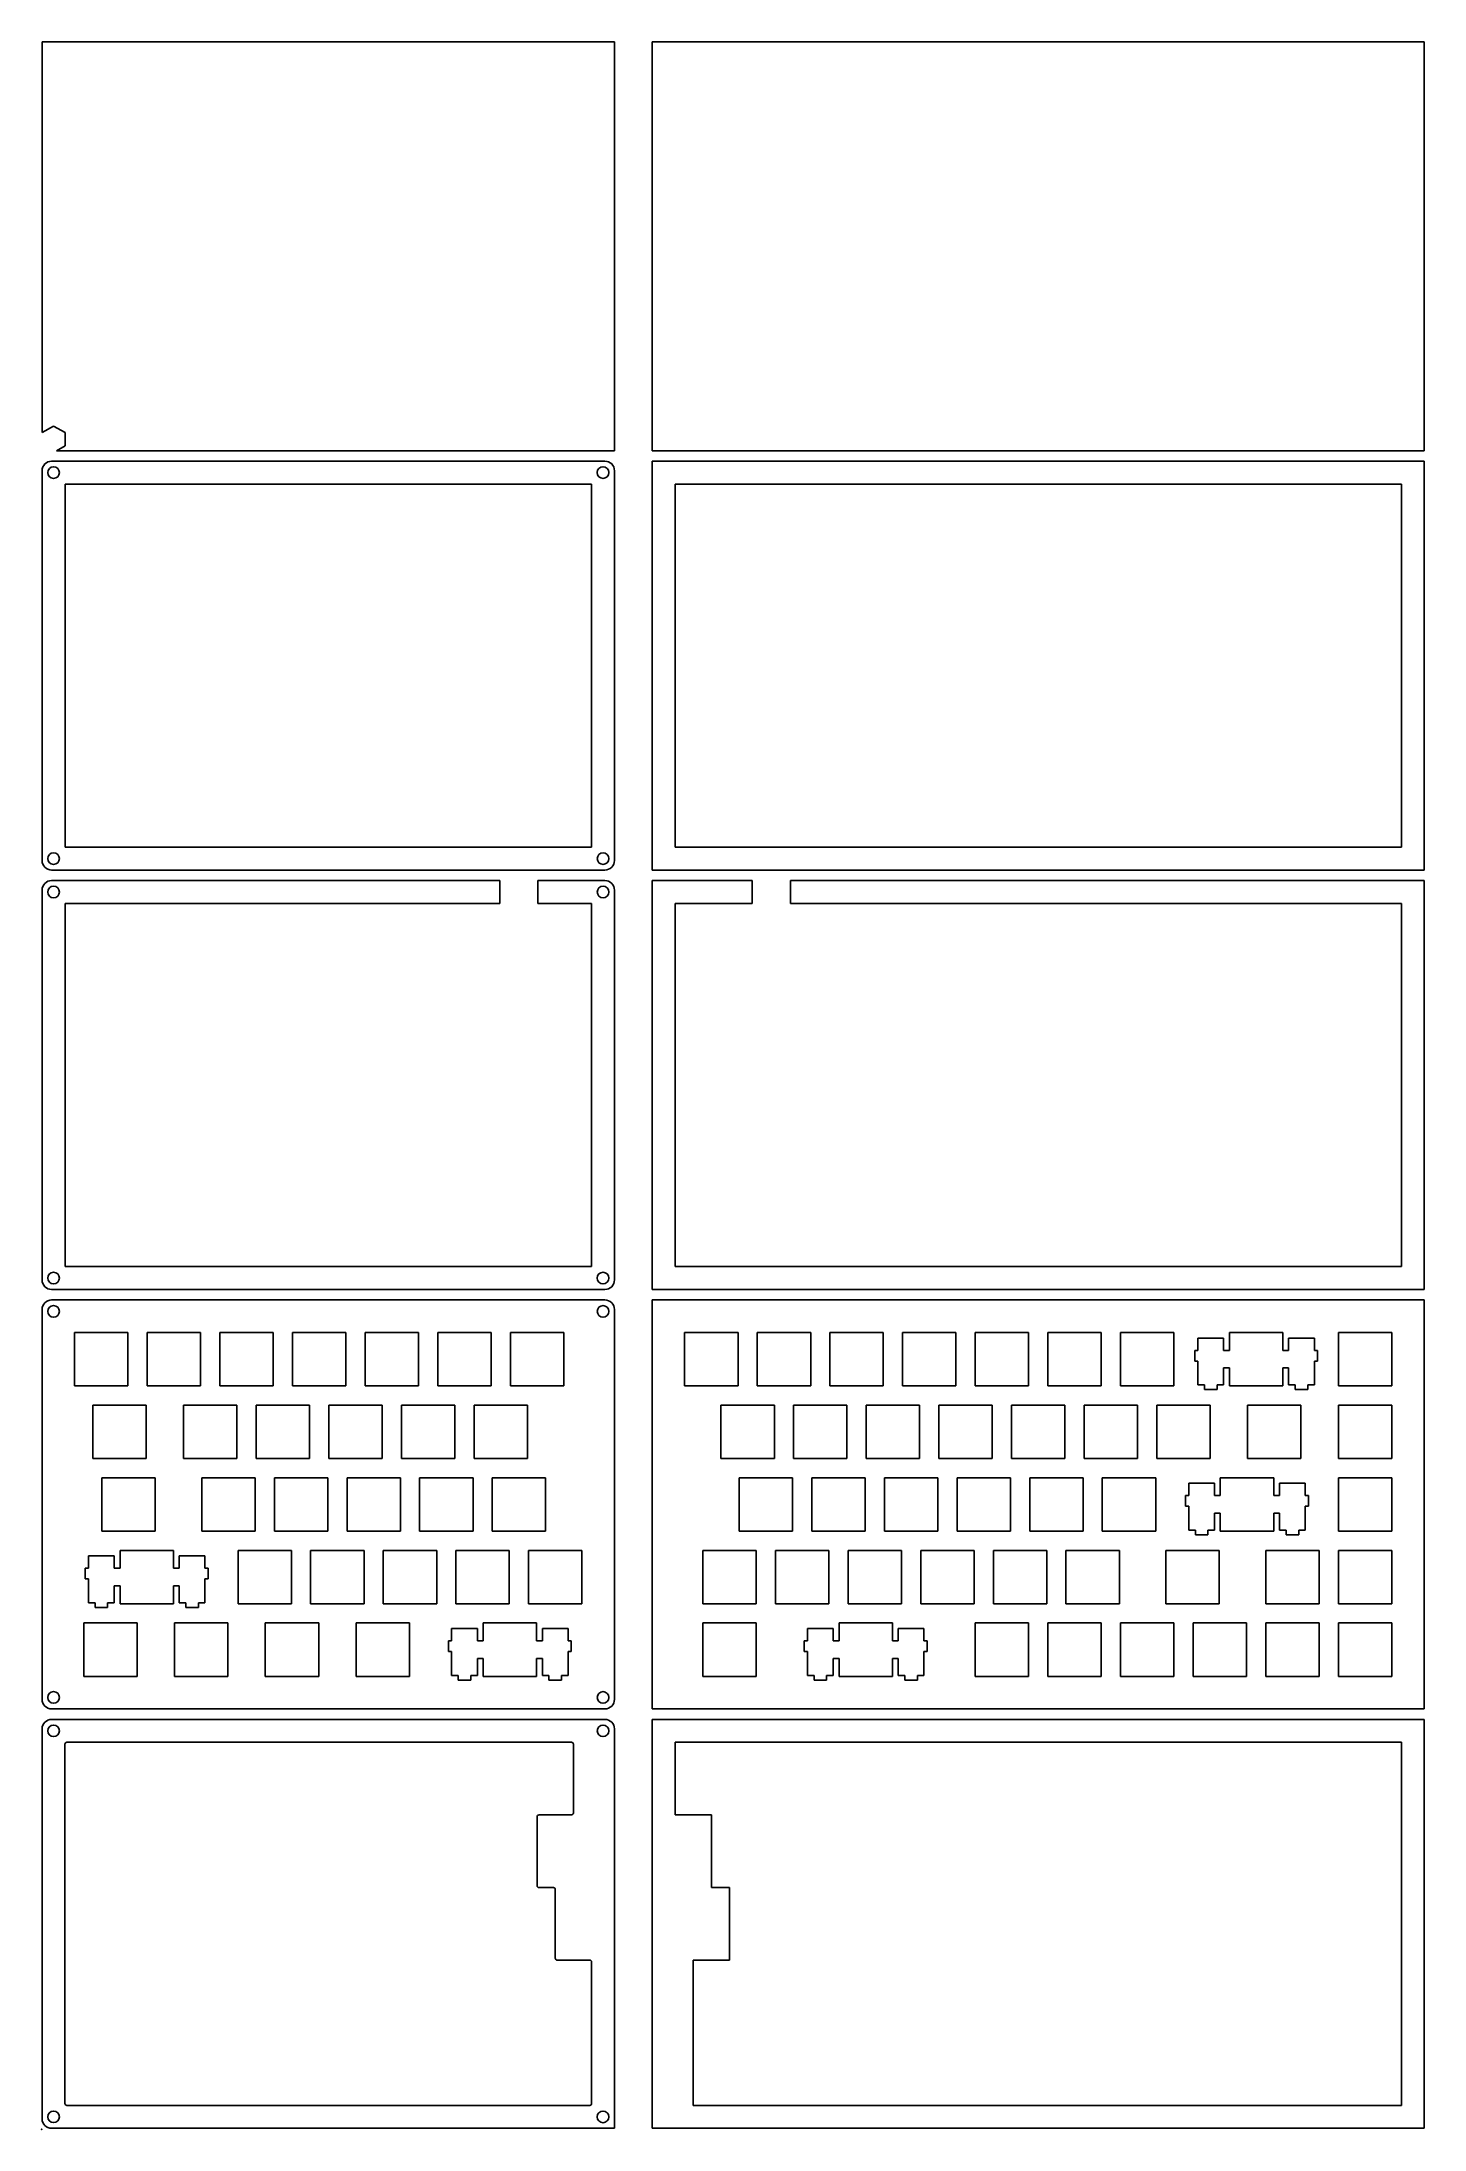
# Model space of a CAD drawing. Header units: millimetres. Extents: x 0 to 363, y 0 to 548.
import ezdxf

# ---------------------------------------------------------------- set-up
doc = ezdxf.new("R2010")
doc.units = ezdxf.units.MM
doc.header["$MEASUREMENT"] = 0
doc.layers.add('아크릴 키보드 v17_Sketch1', color=7, linetype='Continuous')

msp = doc.modelspace()

# ---------------------------------------------------------------- linework, layer by layer
at = {"layer": '아크릴 키보드 v17_Sketch1'}
for p, q in [((0.1, 444.98), (0.1, 547.5)), ((0.1, 547.5), (150.21, 547.5)), ((150.21, 547.5), (150.21, 440.25)), ((160.1, 547.5), (362.6, 547.5)), ((160.1, 440.25), (160.1, 547.5)), ((362.6, 547.5), (362.6, 440.25)), ((3.1, 446.72), (0.1, 444.98)), ((6.1, 444.98), (3.1, 446.72)), ((6.1, 441.52), (6.1, 444.98)), ((3.9, 440.25), (6.1, 441.52)), ((150.21, 440.25), (3.9, 440.25)), ((362.6, 440.25), (160.1, 440.25)), ((0.1, 332.75), (0.1, 435)), ((2.6, 437.5), (147.71, 437.5)), ((150.21, 435), (150.21, 332.75)), ((160.1, 330.25), (160.1, 437.5)), ((160.1, 437.5), (362.6, 437.5)), ((362.6, 437.5), (362.6, 330.25)), ((6.1, 336.25), (6.1, 431.5)), ((6.1, 431.5), (144.21, 431.5)), ((144.21, 431.5), (144.21, 336.25)), ((166.1, 431.5), (356.6, 431.5)), ((166.1, 336.25), (166.1, 431.5)), ((356.6, 431.5), (356.6, 336.25)), ((144.21, 336.25), (6.1, 336.25)), ((356.6, 336.25), (166.1, 336.25)), ((147.71, 330.25), (2.6, 330.25)), ((362.6, 330.25), (160.1, 330.25)), ((0.1, 222.75), (0.1, 325)), ((2.6, 327.5), (120.15, 327.5)), ((120.15, 327.5), (120.15, 321.5)), ((130.15, 321.5), (130.15, 327.5)), ((130.15, 327.5), (147.71, 327.5)), ((150.21, 325), (150.21, 222.75)), ((160.1, 220.25), (160.1, 327.5)), ((160.1, 327.5), (186.34, 327.5)), ((186.34, 327.5), (186.34, 321.5)), ((196.34, 327.5), (362.6, 327.5)), ((196.34, 321.5), (196.34, 327.5)), ((362.6, 327.5), (362.6, 220.25)), ((120.15, 321.5), (6.1, 321.5)), ((6.1, 321.5), (6.1, 226.25)), ((144.21, 321.5), (130.15, 321.5)), ((144.21, 226.25), (144.21, 321.5)), ((186.34, 321.5), (166.1, 321.5)), ((166.1, 321.5), (166.1, 226.25)), ((356.6, 321.5), (196.34, 321.5)), ((356.6, 226.25), (356.6, 321.5)), ((6.1, 226.25), (144.21, 226.25)), ((166.1, 226.25), (356.6, 226.25)), ((147.71, 220.25), (2.6, 220.25)), ((362.6, 220.25), (160.1, 220.25)), ((0.1, 112.75), (0.1, 215)), ((2.6, 217.5), (147.71, 217.5)), ((150.21, 215), (150.21, 112.75)), ((160.1, 217.5), (362.6, 217.5)), ((160.1, 110.25), (160.1, 217.5)), ((362.6, 217.5), (362.6, 110.25)), ((8.62, 208.98), (22.62, 208.98)), ((8.62, 194.98), (8.62, 208.98)), ((22.62, 208.98), (22.62, 194.98)), ((27.67, 194.98), (27.67, 208.98)), ((27.67, 208.98), (41.67, 208.98)), ((41.67, 208.98), (41.67, 194.98)), ((46.72, 194.98), (46.72, 208.98)), ((46.72, 208.98), (60.72, 208.98)), ((60.72, 208.98), (60.72, 194.98)), ((65.77, 208.98), (79.77, 208.98)), ((65.77, 194.98), (65.77, 208.98)), ((79.77, 208.98), (79.77, 194.98)), ((84.82, 194.98), (84.82, 208.98)), ((84.82, 208.98), (98.82, 208.98)), ((98.82, 208.98), (98.82, 194.98)), ((103.87, 194.98), (103.87, 208.98)), ((103.87, 208.98), (117.87, 208.98)), ((117.87, 208.98), (117.87, 194.98)), ((122.92, 194.98), (122.92, 208.98)), ((122.92, 208.98), (136.92, 208.98)), ((136.92, 208.98), (136.92, 194.98)), ((168.62, 194.98), (168.62, 208.98)), ((168.62, 208.98), (182.62, 208.98)), ((182.62, 208.98), (182.62, 194.98)), ((187.67, 194.98), (187.67, 208.98)), ((187.67, 208.98), (201.67, 208.98)), ((201.67, 208.98), (201.67, 194.98)), ((206.72, 208.98), (220.72, 208.98)), ((206.72, 194.98), (206.72, 208.98)), ((220.72, 208.98), (220.72, 194.98)), ((225.77, 208.98), (239.77, 208.98)), ((225.77, 194.98), (225.77, 208.98)), ((239.77, 208.98), (239.77, 194.98)), ((244.82, 208.98), (258.82, 208.98)), ((244.82, 194.98), (244.82, 208.98)), ((258.82, 208.98), (258.82, 194.98)), ((263.87, 208.98), (277.87, 208.98)), ((263.87, 194.98), (263.87, 208.98)), ((277.87, 208.98), (277.87, 194.98)), ((282.92, 208.98), (296.92, 208.98)), ((282.92, 194.98), (282.92, 208.98)), ((296.92, 208.98), (296.92, 194.98)), ((325.49, 208.98), (311.49, 208.98)), ((311.49, 208.98), (311.49, 204.28)), ((325.49, 204.28), (325.49, 208.98)), ((340.07, 194.98), (340.07, 208.98)), ((340.07, 208.98), (354.07, 208.98)), ((354.07, 208.98), (354.07, 194.98)), ((302.39, 204.28), (302.39, 201.48)), ((303.22, 204.28), (302.39, 204.28)), ((309.97, 207.51), (303.22, 207.51)), ((303.22, 207.51), (303.22, 204.28)), ((309.97, 204.28), (309.97, 207.51)), ((311.49, 204.28), (309.97, 204.28)), ((327.02, 204.28), (325.49, 204.28)), ((327.02, 207.51), (327.02, 204.28)), ((333.77, 207.51), (327.02, 207.51)), ((333.77, 204.28), (333.77, 207.51)), ((334.59, 204.28), (333.77, 204.28)), ((334.59, 201.48), (334.59, 204.28)), ((302.39, 201.48), (303.22, 201.48)), ((303.22, 201.48), (303.22, 195.21)), ((309.97, 195.21), (309.97, 199.68)), ((309.97, 199.68), (311.49, 199.68)), ((311.49, 199.68), (311.49, 194.98)), ((325.49, 199.68), (327.02, 199.68)), ((325.49, 194.98), (325.49, 199.68)), ((327.02, 199.68), (327.02, 195.21)), ((333.77, 195.21), (333.77, 201.48)), ((333.77, 201.48), (334.59, 201.48)), ((22.62, 194.98), (8.62, 194.98)), ((41.67, 194.98), (27.67, 194.98)), ((60.72, 194.98), (46.72, 194.98)), ((79.77, 194.98), (65.77, 194.98)), ((98.82, 194.98), (84.82, 194.98)), ((117.87, 194.98), (103.87, 194.98)), ((136.92, 194.98), (122.92, 194.98)), ((182.62, 194.98), (168.62, 194.98)), ((201.67, 194.98), (187.67, 194.98)), ((220.72, 194.98), (206.72, 194.98)), ((239.77, 194.98), (225.77, 194.98)), ((258.82, 194.98), (244.82, 194.98)), ((277.87, 194.98), (263.87, 194.98)), ((296.92, 194.98), (282.92, 194.98)), ((303.22, 195.21), (304.94, 195.21)), ((304.94, 195.21), (304.94, 194.01)), ((304.94, 194.01), (308.24, 194.01)), ((308.24, 194.01), (308.24, 195.21)), ((308.24, 195.21), (309.97, 195.21)), ((311.49, 194.98), (325.49, 194.98)), ((327.02, 195.21), (328.74, 195.21)), ((328.74, 195.21), (328.74, 194.01)), ((328.74, 194.01), (332.04, 194.01)), ((332.04, 195.21), (333.77, 195.21)), ((332.04, 194.01), (332.04, 195.21)), ((354.07, 194.98), (340.07, 194.98)), ((13.38, 175.93), (13.38, 189.93)), ((13.38, 189.93), (27.38, 189.93)), ((27.38, 189.93), (27.38, 175.93)), ((37.19, 175.93), (37.19, 189.93)), ((37.19, 189.93), (51.19, 189.93)), ((51.19, 189.93), (51.19, 175.93)), ((56.24, 189.93), (70.24, 189.93)), ((56.24, 175.93), (56.24, 189.93)), ((70.24, 189.93), (70.24, 175.93)), ((75.29, 175.93), (75.29, 189.93)), ((75.29, 189.93), (89.29, 189.93)), ((89.29, 189.93), (89.29, 175.93)), ((94.34, 175.93), (94.34, 189.93)), ((94.34, 189.93), (108.34, 189.93)), ((108.34, 189.93), (108.34, 175.93)), ((113.39, 189.93), (127.39, 189.93)), ((113.39, 175.93), (113.39, 189.93)), ((127.39, 189.93), (127.39, 175.93)), ((178.14, 189.93), (192.14, 189.93)), ((178.14, 175.93), (178.14, 189.93)), ((192.14, 189.93), (192.14, 175.93)), ((197.19, 175.93), (197.19, 189.93)), ((197.19, 189.93), (211.19, 189.93)), ((211.19, 189.93), (211.19, 175.93)), ((216.24, 175.93), (216.24, 189.93)), ((216.24, 189.93), (230.24, 189.93)), ((230.24, 189.93), (230.24, 175.93)), ((235.29, 189.93), (249.29, 189.93)), ((235.29, 175.93), (235.29, 189.93)), ((249.29, 189.93), (249.29, 175.93)), ((254.34, 175.93), (254.34, 189.93)), ((254.34, 189.93), (268.34, 189.93)), ((268.34, 189.93), (268.34, 175.93)), ((273.39, 189.93), (287.39, 189.93)), ((273.39, 175.93), (273.39, 189.93)), ((287.39, 189.93), (287.39, 175.93)), ((292.44, 175.93), (292.44, 189.93)), ((292.44, 189.93), (306.44, 189.93)), ((306.44, 189.93), (306.44, 175.93)), ((316.26, 175.93), (316.26, 189.93)), ((316.26, 189.93), (330.26, 189.93)), ((330.26, 189.93), (330.26, 175.93)), ((340.07, 189.93), (354.07, 189.93)), ((340.07, 175.93), (340.07, 189.93)), ((354.07, 189.93), (354.07, 175.93)), ((27.38, 175.93), (13.38, 175.93)), ((51.19, 175.93), (37.19, 175.93)), ((70.24, 175.93), (56.24, 175.93)), ((89.29, 175.93), (75.29, 175.93)), ((108.34, 175.93), (94.34, 175.93)), ((127.39, 175.93), (113.39, 175.93)), ((192.14, 175.93), (178.14, 175.93)), ((211.19, 175.93), (197.19, 175.93)), ((230.24, 175.93), (216.24, 175.93)), ((249.29, 175.93), (235.29, 175.93)), ((268.34, 175.93), (254.34, 175.93)), ((287.39, 175.93), (273.39, 175.93)), ((306.44, 175.93), (292.44, 175.93)), ((330.26, 175.93), (316.26, 175.93)), ((354.07, 175.93), (340.07, 175.93)), ((15.76, 156.88), (15.76, 170.88)), ((15.76, 170.88), (29.76, 170.88)), ((29.76, 170.88), (29.76, 156.88)), ((41.96, 156.88), (41.96, 170.88)), ((41.96, 170.88), (55.96, 170.88)), ((55.96, 170.88), (55.96, 156.88)), ((61.01, 156.88), (61.01, 170.88)), ((61.01, 170.88), (75.01, 170.88)), ((75.01, 170.88), (75.01, 156.88)), ((80.06, 170.88), (94.06, 170.88)), ((80.06, 156.88), (80.06, 170.88)), ((94.06, 170.88), (94.06, 156.88)), ((99.11, 156.88), (99.11, 170.88)), ((99.11, 170.88), (113.11, 170.88)), ((113.11, 170.88), (113.11, 156.88)), ((118.16, 156.88), (118.16, 170.88)), ((118.16, 170.88), (132.16, 170.88)), ((132.16, 170.88), (132.16, 156.88)), ((182.91, 156.88), (182.91, 170.88)), ((182.91, 170.88), (196.91, 170.88)), ((196.91, 170.88), (196.91, 156.88)), ((201.96, 156.88), (201.96, 170.88)), ((201.96, 170.88), (215.96, 170.88)), ((215.96, 170.88), (215.96, 156.88)), ((221.01, 156.88), (221.01, 170.88)), ((221.01, 170.88), (235.01, 170.88)), ((235.01, 170.88), (235.01, 156.88)), ((240.06, 170.88), (254.06, 170.88)), ((240.06, 156.88), (240.06, 170.88)), ((254.06, 170.88), (254.06, 156.88)), ((259.11, 156.88), (259.11, 170.88)), ((259.11, 170.88), (273.11, 170.88)), ((273.11, 170.88), (273.11, 156.88)), ((278.16, 170.88), (292.16, 170.88)), ((278.16, 156.88), (278.16, 170.88)), ((292.16, 170.88), (292.16, 156.88)), ((323.11, 170.88), (309.11, 170.88)), ((309.11, 170.88), (309.11, 166.18)), ((323.11, 166.18), (323.11, 170.88)), ((340.07, 170.88), (354.07, 170.88)), ((340.07, 156.88), (340.07, 170.88)), ((354.07, 170.88), (354.07, 156.88)), ((300.01, 166.18), (300.01, 163.38)), ((300.84, 166.18), (300.01, 166.18)), ((300.84, 169.41), (300.84, 166.18)), ((307.59, 169.41), (300.84, 169.41)), ((307.59, 166.18), (307.59, 169.41)), ((309.11, 166.18), (307.59, 166.18)), ((324.64, 166.18), (323.11, 166.18)), ((331.39, 169.41), (324.64, 169.41)), ((324.64, 169.41), (324.64, 166.18)), ((331.39, 166.18), (331.39, 169.41)), ((332.21, 166.18), (331.39, 166.18)), ((332.21, 163.38), (332.21, 166.18)), ((300.01, 163.38), (300.84, 163.38)), ((300.84, 163.38), (300.84, 157.11)), ((307.59, 157.11), (307.59, 161.58)), ((307.59, 161.58), (309.11, 161.58)), ((309.11, 161.58), (309.11, 156.88)), ((323.11, 156.88), (323.11, 161.58)), ((323.11, 161.58), (324.64, 161.58)), ((324.64, 161.58), (324.64, 157.11)), ((331.39, 157.11), (331.39, 163.38)), ((331.39, 163.38), (332.21, 163.38)), ((29.76, 156.88), (15.76, 156.88)), ((55.96, 156.88), (41.96, 156.88)), ((75.01, 156.88), (61.01, 156.88)), ((94.06, 156.88), (80.06, 156.88)), ((113.11, 156.88), (99.11, 156.88)), ((132.16, 156.88), (118.16, 156.88)), ((196.91, 156.88), (182.91, 156.88)), ((215.96, 156.88), (201.96, 156.88)), ((235.01, 156.88), (221.01, 156.88)), ((254.06, 156.88), (240.06, 156.88)), ((273.11, 156.88), (259.11, 156.88)), ((292.16, 156.88), (278.16, 156.88)), ((300.84, 157.11), (302.56, 157.11)), ((302.56, 157.11), (302.56, 155.91)), ((302.56, 155.91), (305.86, 155.91)), ((305.86, 155.91), (305.86, 157.11)), ((305.86, 157.11), (307.59, 157.11)), ((309.11, 156.88), (323.11, 156.88)), ((324.64, 157.11), (326.36, 157.11)), ((326.36, 157.11), (326.36, 155.91)), ((326.36, 155.91), (329.66, 155.91)), ((329.66, 155.91), (329.66, 157.11)), ((329.66, 157.11), (331.39, 157.11)), ((354.07, 156.88), (340.07, 156.88)), ((19, 150.36), (12.25, 150.36)), ((12.25, 150.36), (12.25, 147.13)), ((19, 147.13), (19, 150.36)), ((34.53, 151.83), (20.53, 151.83)), ((20.53, 151.83), (20.53, 147.13)), ((34.53, 147.13), (34.53, 151.83)), ((42.8, 150.36), (36.05, 150.36)), ((36.05, 150.36), (36.05, 147.13)), ((42.8, 147.13), (42.8, 150.36)), ((51.48, 151.83), (65.48, 151.83)), ((51.48, 137.83), (51.48, 151.83)), ((65.48, 151.83), (65.48, 137.83)), ((70.53, 151.83), (84.53, 151.83)), ((70.53, 137.83), (70.53, 151.83)), ((84.53, 151.83), (84.53, 137.83)), ((89.58, 151.83), (103.58, 151.83)), ((89.58, 137.83), (89.58, 151.83)), ((103.58, 151.83), (103.58, 137.83)), ((108.63, 151.83), (122.63, 151.83)), ((108.63, 137.83), (108.63, 151.83)), ((122.63, 151.83), (122.63, 137.83)), ((127.68, 151.83), (141.68, 151.83)), ((127.68, 137.83), (127.68, 151.83)), ((141.68, 151.83), (141.68, 137.83)), ((173.38, 151.83), (187.38, 151.83)), ((173.38, 137.83), (173.38, 151.83)), ((187.38, 151.83), (187.38, 137.83)), ((192.43, 151.83), (206.43, 151.83)), ((192.43, 137.83), (192.43, 151.83)), ((206.43, 151.83), (206.43, 137.83)), ((211.48, 151.83), (225.48, 151.83)), ((211.48, 137.83), (211.48, 151.83)), ((225.48, 151.83), (225.48, 137.83)), ((230.53, 151.83), (244.53, 151.83)), ((230.53, 137.83), (230.53, 151.83)), ((244.53, 151.83), (244.53, 137.83)), ((249.58, 151.83), (263.58, 151.83)), ((249.58, 137.83), (249.58, 151.83)), ((263.58, 151.83), (263.58, 137.83)), ((268.63, 137.83), (268.63, 151.83)), ((268.63, 151.83), (282.63, 151.83)), ((282.63, 151.83), (282.63, 137.83)), ((294.83, 151.83), (308.82, 151.83)), ((294.83, 137.83), (294.83, 151.83)), ((308.82, 151.83), (308.82, 137.83)), ((321.02, 151.83), (335.02, 151.83)), ((321.02, 137.83), (321.02, 151.83)), ((335.02, 151.83), (335.02, 137.83)), ((340.07, 137.83), (340.07, 151.83)), ((340.07, 151.83), (354.07, 151.83)), ((354.07, 151.83), (354.07, 137.83)), ((11.43, 147.13), (11.43, 144.33)), ((12.25, 147.13), (11.43, 147.13)), ((11.43, 144.33), (12.25, 144.33)), ((12.25, 144.33), (12.25, 138.06)), ((20.53, 147.13), (19, 147.13)), ((19, 142.53), (20.53, 142.53)), ((19, 138.06), (19, 142.53)), ((20.53, 142.53), (20.53, 137.83)), ((36.05, 147.13), (34.53, 147.13)), ((34.53, 137.83), (34.53, 142.53)), ((34.53, 142.53), (36.05, 142.53)), ((36.05, 142.53), (36.05, 138.06)), ((43.63, 147.13), (42.8, 147.13)), ((42.8, 144.33), (43.63, 144.33)), ((42.8, 138.06), (42.8, 144.33)), ((43.63, 144.33), (43.63, 147.13)), ((12.25, 138.06), (13.98, 138.06)), ((13.98, 138.06), (13.98, 136.86)), ((17.28, 136.86), (17.28, 138.06)), ((17.28, 138.06), (19, 138.06)), ((20.53, 137.83), (34.53, 137.83)), ((36.05, 138.06), (37.78, 138.06)), ((37.78, 138.06), (37.78, 136.86)), ((41.08, 136.86), (41.08, 138.06)), ((41.08, 138.06), (42.8, 138.06)), ((65.48, 137.83), (51.48, 137.83)), ((84.53, 137.83), (70.53, 137.83)), ((103.58, 137.83), (89.58, 137.83)), ((122.63, 137.83), (108.63, 137.83)), ((141.68, 137.83), (127.68, 137.83)), ((187.38, 137.83), (173.38, 137.83)), ((206.43, 137.83), (192.43, 137.83)), ((225.48, 137.83), (211.48, 137.83)), ((244.53, 137.83), (230.53, 137.83)), ((263.58, 137.83), (249.58, 137.83)), ((282.63, 137.83), (268.63, 137.83)), ((308.82, 137.83), (294.83, 137.83)), ((335.02, 137.83), (321.02, 137.83)), ((354.07, 137.83), (340.07, 137.83)), ((11, 132.78), (25, 132.78)), ((11, 118.78), (11, 132.78)), ((13.98, 136.86), (17.28, 136.86)), ((25, 132.78), (25, 118.78)), ((34.81, 132.78), (48.81, 132.78)), ((34.81, 118.78), (34.81, 132.78)), ((37.78, 136.86), (41.08, 136.86)), ((48.81, 132.78), (48.81, 118.78)), ((58.63, 118.78), (58.63, 132.78)), ((58.63, 132.78), (72.63, 132.78)), ((72.63, 132.78), (72.63, 118.78)), ((82.44, 132.78), (96.44, 132.78)), ((82.44, 118.78), (82.44, 132.78)), ((96.44, 132.78), (96.44, 118.78)), ((115.78, 132.78), (115.78, 128.08)), ((129.78, 132.78), (115.78, 132.78)), ((129.78, 128.08), (129.78, 132.78)), ((173.38, 132.78), (187.38, 132.78)), ((173.38, 118.78), (173.38, 132.78)), ((187.38, 132.78), (187.38, 118.78)), ((209.1, 132.78), (209.1, 128.08)), ((223.1, 132.78), (209.1, 132.78)), ((223.1, 128.08), (223.1, 132.78)), ((244.82, 118.78), (244.82, 132.78)), ((244.82, 132.78), (258.82, 132.78)), ((258.82, 132.78), (258.82, 118.78)), ((263.87, 118.78), (263.87, 132.78)), ((263.87, 132.78), (277.87, 132.78)), ((277.87, 132.78), (277.87, 118.78)), ((282.92, 132.78), (296.92, 132.78)), ((282.92, 118.78), (282.92, 132.78)), ((296.92, 132.78), (296.92, 118.78)), ((301.97, 132.78), (315.97, 132.78)), ((301.97, 118.78), (301.97, 132.78)), ((315.97, 132.78), (315.97, 118.78)), ((321.02, 118.78), (321.02, 132.78)), ((321.02, 132.78), (335.02, 132.78)), ((335.02, 132.78), (335.02, 118.78)), ((340.07, 118.78), (340.07, 132.78)), ((340.07, 132.78), (354.07, 132.78)), ((354.07, 132.78), (354.07, 118.78)), ((106.67, 128.08), (106.67, 125.28)), ((107.5, 128.08), (106.67, 128.08)), ((107.5, 131.31), (107.5, 128.08)), ((114.25, 131.31), (107.5, 131.31)), ((114.25, 128.08), (114.25, 131.31)), ((115.78, 128.08), (114.25, 128.08)), ((131.3, 128.08), (129.78, 128.08)), ((138.05, 131.31), (131.3, 131.31)), ((131.3, 131.31), (131.3, 128.08)), ((138.05, 128.08), (138.05, 131.31)), ((138.88, 128.08), (138.05, 128.08)), ((138.88, 125.28), (138.88, 128.08)), ((200, 128.08), (200, 125.28)), ((200.83, 128.08), (200, 128.08)), ((200.83, 131.31), (200.83, 128.08)), ((207.58, 131.31), (200.83, 131.31)), ((207.58, 128.08), (207.58, 131.31)), ((209.1, 128.08), (207.58, 128.08)), ((224.63, 128.08), (223.1, 128.08)), ((231.38, 131.31), (224.63, 131.31)), ((224.63, 131.31), (224.63, 128.08)), ((231.38, 128.08), (231.38, 131.31)), ((232.2, 128.08), (231.38, 128.08)), ((232.2, 125.28), (232.2, 128.08)), ((106.67, 125.28), (107.5, 125.28)), ((107.5, 125.28), (107.5, 119.01)), ((114.25, 123.48), (115.78, 123.48)), ((114.25, 119.01), (114.25, 123.48)), ((115.78, 123.48), (115.78, 118.78)), ((129.78, 118.78), (129.78, 123.48)), ((129.78, 123.48), (131.3, 123.48)), ((131.3, 123.48), (131.3, 119.01)), ((138.05, 125.28), (138.88, 125.28)), ((138.05, 119.01), (138.05, 125.28)), ((200, 125.28), (200.83, 125.28)), ((200.83, 125.28), (200.83, 119.01)), ((207.58, 123.48), (209.1, 123.48)), ((207.58, 119.01), (207.58, 123.48)), ((209.1, 123.48), (209.1, 118.78)), ((223.1, 118.78), (223.1, 123.48)), ((223.1, 123.48), (224.63, 123.48)), ((224.63, 123.48), (224.63, 119.01)), ((231.38, 119.01), (231.38, 125.28)), ((231.38, 125.28), (232.2, 125.28)), ((25, 118.78), (11, 118.78)), ((48.81, 118.78), (34.81, 118.78)), ((72.63, 118.78), (58.63, 118.78)), ((96.44, 118.78), (82.44, 118.78)), ((107.5, 119.01), (109.23, 119.01)), ((109.23, 119.01), (109.23, 117.81)), ((109.23, 117.81), (112.53, 117.81)), ((112.53, 117.81), (112.53, 119.01)), ((112.53, 119.01), (114.25, 119.01)), ((115.78, 118.78), (129.78, 118.78)), ((131.3, 119.01), (133.03, 119.01)), ((133.03, 119.01), (133.03, 117.81)), ((133.03, 117.81), (136.32, 117.81)), ((136.32, 119.01), (138.05, 119.01)), ((136.32, 117.81), (136.32, 119.01)), ((187.38, 118.78), (173.38, 118.78)), ((200.83, 119.01), (202.55, 119.01)), ((202.55, 119.01), (202.55, 117.81)), ((202.55, 117.81), (205.85, 117.81)), ((205.85, 119.01), (207.58, 119.01)), ((205.85, 117.81), (205.85, 119.01)), ((209.1, 118.78), (223.1, 118.78)), ((224.63, 119.01), (226.35, 119.01)), ((226.35, 119.01), (226.35, 117.81)), ((226.35, 117.81), (229.65, 117.81)), ((229.65, 117.81), (229.65, 119.01)), ((229.65, 119.01), (231.38, 119.01)), ((258.82, 118.78), (244.82, 118.78)), ((277.87, 118.78), (263.87, 118.78)), ((296.92, 118.78), (282.92, 118.78)), ((315.97, 118.78), (301.97, 118.78)), ((335.02, 118.78), (321.02, 118.78)), ((354.07, 118.78), (340.07, 118.78)), ((147.71, 110.25), (2.6, 110.25)), ((362.6, 110.25), (160.1, 110.25)), ((0.1, 2.75), (0.1, 105)), ((2.6, 107.5), (147.71, 107.5)), ((150.21, 105), (150.21, 0.25)), ((160.1, 0.25), (160.1, 107.5)), ((160.1, 107.5), (362.6, 107.5)), ((362.6, 107.5), (362.6, 0.25)), ((6.09, 101), (6.09, 82.45)), ((138.94, 101.5), (6.59, 101.5)), ((139.44, 82.95), (139.44, 101)), ((356.6, 101.5), (166.09, 101.5)), ((166.09, 101.5), (166.09, 82.45)), ((356.6, 6.25), (356.6, 101.5)), ((6.09, 82.45), (6.09, 63.4)), ((6.09, 82.45), (6.09, 82.45)), ((130.42, 82.45), (138.94, 82.45)), ((166.09, 82.45), (175.62, 82.45)), ((175.62, 82.45), (175.62, 63.4)), ((129.92, 63.9), (129.92, 81.95)), ((6.09, 63.4), (6.09, 63.4)), ((6.09, 63.4), (6.09, 44.35)), ((134.18, 63.4), (130.42, 63.4)), ((134.68, 44.85), (134.68, 62.9)), ((175.62, 63.4), (180.38, 63.4)), ((180.38, 63.4), (180.38, 44.35)), ((6.09, 44.35), (6.09, 6.75)), ((6.09, 44.35), (6.09, 44.35)), ((143.71, 44.35), (135.18, 44.35)), ((144.21, 6.75), (144.21, 43.85)), ((180.38, 44.35), (170.85, 44.35)), ((170.85, 44.35), (170.85, 6.25)), ((6.59, 6.25), (143.71, 6.25)), ((170.85, 6.25), (356.6, 6.25)), ((150.21, 0.25), (2.6, 0.25)), ((362.6, 0.25), (160.1, 0.25))]:
    msp.add_line(p, q, dxfattribs=at)
for centre, radius in [((3.1, 434.5), 1.52), ((147.21, 434.5), 1.53), ((3.1, 333.25), 1.52), ((147.21, 333.25), 1.52), ((3.1, 324.5), 1.52), ((147.21, 324.5), 1.52), ((3.1, 223.25), 1.52), ((147.21, 223.25), 1.53), ((3.1, 214.5), 1.52), ((147.21, 214.5), 1.52), ((3.1, 113.25), 1.53), ((147.21, 113.25), 1.52), ((3.1, 104.5), 1.52), ((147.21, 104.5), 1.52), ((3.1, 3.25), 1.52), ((147.21, 3.25), 1.53)]:
    msp.add_circle(centre, radius, dxfattribs=at)
for centre, radius, start, end in [((2.6, 435), 2.5, 90, 180), ((147.71, 435), 2.5, 0, 90), ((2.6, 332.75), 2.5, 180, 270), ((147.71, 332.75), 2.5, 270, 0), ((2.6, 325), 2.5, 90, 180), ((147.71, 325), 2.5, 0, 90), ((2.6, 222.75), 2.5, 180, 270), ((147.71, 222.75), 2.5, 270, 0), ((2.6, 215), 2.5, 90, 180), ((147.71, 215), 2.5, 360, 90), ((2.6, 112.75), 2.5, 180, 270), ((147.71, 112.75), 2.5, 270, 360), ((2.6, 105), 2.5, 90, 180), ((147.71, 105), 2.5, 0, 90), ((6.59, 101), 0.5, 90, 180), ((138.94, 101), 0.5, 0, 90), ((130.42, 81.95), 0.5, 90, 180), ((138.94, 82.95), 0.5, 270, 360), ((130.42, 63.9), 0.5, 180, 270), ((134.18, 62.9), 0.5, 0, 90), ((135.18, 44.85), 0.5, 180, 270), ((143.71, 43.85), 0.5, 0, 90), ((6.59, 6.75), 0.5, 180, 270), ((143.71, 6.75), 0.5, 270, 360), ((2.6, 2.75), 2.5, 180, 270)]:
    msp.add_arc(centre, radius, start, end, dxfattribs=at)
msp.add_point((0, 0), dxfattribs=at)

doc.saveas('drawing.dxf')
